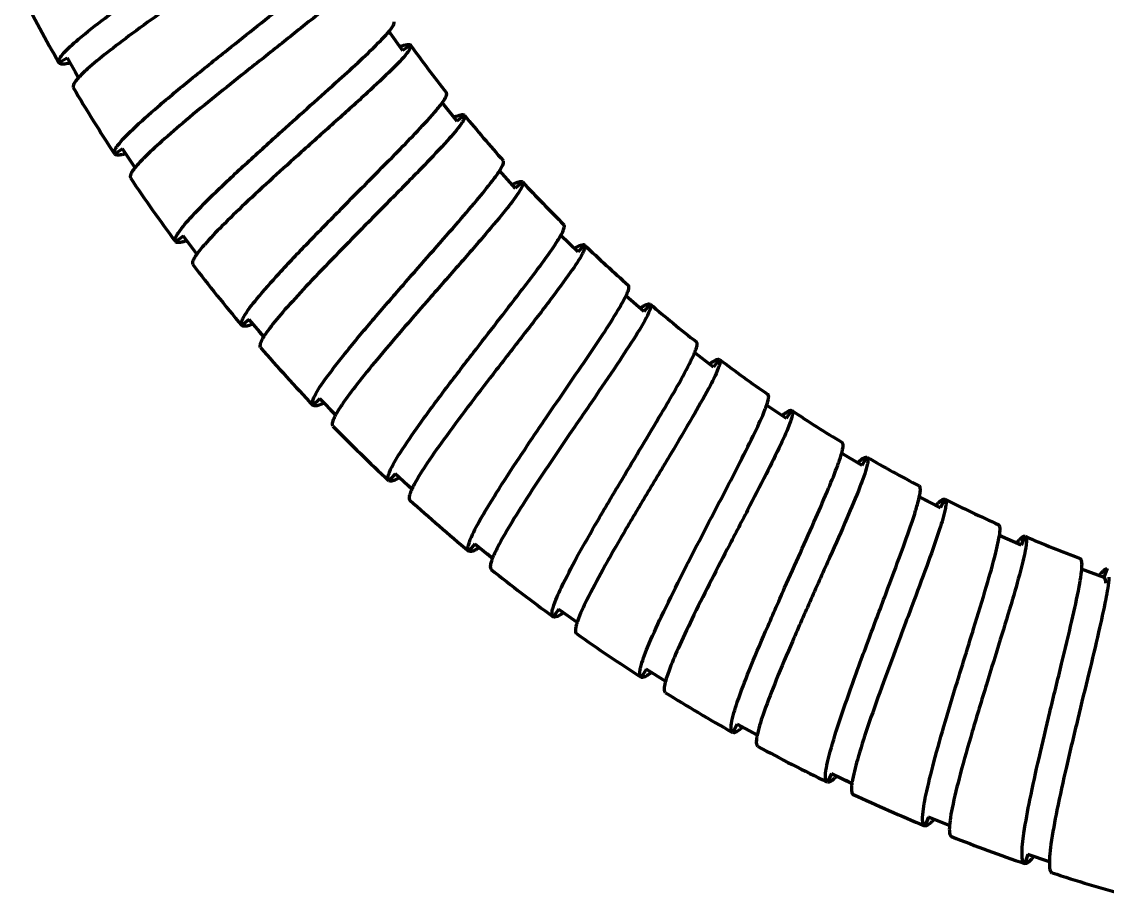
# Model space of a CAD drawing. Extents: x 36184 to 36778, y -1291 to -871.
# Drawn here: x 36266.1 to 36322.9, y -1219.4 to -1173.7 of the extents above; entities that cross this region are included whole.
import ezdxf

# ---------------------------------------------------------------- set-up
doc = ezdxf.new("R2010")
doc.units = 0
doc.header["$LTSCALE"] = 7
doc.header["$MEASUREMENT"] = 0
doc.layers.add('CAXA0', color=7, linetype='CONTINUOUS', lineweight=70)

msp = doc.modelspace()

# ---------------------------------------------------------------- linework, layer by layer
at = {"layer": 'CAXA0', "color": 7, "linetype": 'Continuous', "lineweight": 70}
for p, q in [((36285.4, -1174.378), (36285.288, -1174.22)), ((36286.014, -1175.245), (36285.288, -1174.22)), ((36285.4, -1174.378), (36285.288, -1174.22)), ((36286.421, -1174.948), (36286.01, -1175.239)), ((36268.455, -1175.631), (36268.026, -1175.88)), ((36268.451, -1175.624), (36269.058, -1176.671)), ((36269.058, -1176.671), (36268.869, -1176.345)), ((36288.181, -1178.098), (36288.069, -1177.958)), ((36288.856, -1178.938), (36288.069, -1177.958)), ((36289.243, -1178.618), (36288.851, -1178.932)), ((36271.352, -1180.38), (36270.938, -1180.654)), ((36272.017, -1181.381), (36271.347, -1180.373)), ((36291.913, -1182.452), (36291.069, -1181.521)), ((36291.188, -1181.653), (36291.069, -1181.522)), ((36292.281, -1182.109), (36291.908, -1182.447)), ((36274.528, -1184.945), (36274.132, -1185.244)), ((36275.252, -1185.904), (36274.523, -1184.938)), ((36295.175, -1185.774), (36294.276, -1184.896)), ((36295.521, -1185.409), (36295.17, -1185.769)), ((36297.82, -1188.19), (36297.683, -1188.072)), ((36298.633, -1188.894), (36297.683, -1188.072)), ((36298.957, -1188.509), (36298.627, -1188.889)), ((36277.973, -1189.31), (36277.595, -1189.633)), ((36277.967, -1189.304), (36278.752, -1190.225)), ((36278.752, -1190.225), (36278.509, -1189.939)), ((36301.422, -1191.151), (36301.278, -1191.04)), ((36302.275, -1191.804), (36301.278, -1191.04)), ((36302.575, -1191.401), (36302.269, -1191.8)), ((36281.673, -1193.461), (36281.316, -1193.806)), ((36281.667, -1193.455), (36282.507, -1194.327)), ((36305.461, -1194.071), (36305.046, -1193.791)), ((36306.086, -1194.493), (36305.046, -1193.791)), ((36282.507, -1194.327), (36282.245, -1194.055)), ((36306.361, -1194.073), (36306.079, -1194.49)), ((36310.049, -1196.95), (36308.968, -1196.31)), ((36309.41, -1196.572), (36308.968, -1196.31)), ((36310.299, -1196.513), (36310.043, -1196.946)), ((36285.619, -1197.382), (36285.283, -1197.748)), ((36285.612, -1197.377), (36286.503, -1198.196)), ((36286.503, -1198.195), (36286.233, -1197.948)), ((36314.15, -1199.163), (36313.032, -1198.589)), ((36313.489, -1198.824), (36313.032, -1198.589)), ((36314.373, -1198.712), (36314.143, -1199.16)), ((36318.372, -1201.121), (36317.221, -1200.616)), ((36317.692, -1200.823), (36317.221, -1200.617)), ((36318.567, -1200.658), (36318.365, -1201.119)), ((36289.792, -1201.056), (36289.478, -1201.441)), ((36289.785, -1201.051), (36290.723, -1201.816)), ((36290.723, -1201.816), (36290.431, -1201.578)), ((36322.707, -1202.822), (36321.528, -1202.388)), ((36322.874, -1202.348), (36322.7, -1202.82)), ((36294.176, -1204.473), (36293.886, -1204.876)), ((36294.169, -1204.469), (36295.151, -1205.176)), ((36295.151, -1205.176), (36294.849, -1204.958)), ((36298.757, -1207.623), (36298.491, -1208.042)), ((36299.773, -1208.266), (36298.749, -1207.618)), ((36303.519, -1210.494), (36303.279, -1210.929)), ((36303.511, -1210.49), (36304.57, -1211.075)), ((36304.57, -1211.075), (36304.244, -1210.894)), ((36308.447, -1213.075), (36308.233, -1213.523)), ((36308.439, -1213.071), (36309.532, -1213.591)), ((36309.532, -1213.591), (36309.194, -1213.431)), ((36313.521, -1215.353), (36313.335, -1215.813)), ((36313.513, -1215.35), (36314.636, -1215.802)), ((36318.722, -1217.319), (36318.564, -1217.79)), ((36319.861, -1217.702), (36318.713, -1217.317))]:
    msp.add_line(p, q, dxfattribs=at)
for centre, radius, start, end in [((36348.215, -1130.219), 92.278, 207.11523, 209.65225), ((36287.374, -1179.131), 4.372, 109.562, 110.7185), ((36348.777, -1129.897), 76.928, 215.85217, 218.17858), ((36272.375, -1179.701), 4.508, 135.7206, 137.0403), ((36273.227, -1180.531), 5.698, 134.54, 135.7239), ((36348.696, -1129.941), 92.835, 210.58612, 213.10663), ((36290.443, -1182.732), 4.368, 112.9944, 114.1541), ((36348.707, -1129.954), 76.838, 219.30081, 221.62884), ((36348.926, -1129.789), 93.11, 214.03626, 216.54854), ((36293.73, -1186.149), 4.374, 116.4532, 117.613), ((36348.502, -1130.14), 76.561, 222.75378, 225.08831), ((36273.496, -1181.751), 3.646, 288.6779, 290.3913), ((36348.734, -1129.892), 76.901, 226.219, 228.54486), ((36348.909, -1129.804), 93.087, 217.47688, 219.98952), ((36300.876, -1192.337), 4.364, 123.3629, 124.5213), ((36349.127, -1129.44), 77.5, 229.66183, 231.97298), ((36276.747, -1186.176), 3.655, 292.121, 293.8626), ((36282.205, -1192.383), 4.087, 147.1512, 147.4087), ((36348.665, -1130.012), 92.766, 220.9196, 223.44118), ((36304.716, -1195.104), 4.359, 126.7793, 127.9388), ((36349.264, -1129.264), 77.723, 233.08397, 235.38998), ((36280.262, -1190.409), 3.653, 295.5809, 297.3284), ((36286.088, -1196.275), 4.092, 150.6129, 150.8558), ((36308.73, -1197.653), 4.375, 130.2111, 131.4068), ((36349.172, -1129.402), 77.556, 236.50056, 238.81088), ((36348.4, -1130.261), 92.403, 224.37792, 226.91027), ((36348.894, -1129.875), 77.007, 239.92664, 242.2506), ((36312.856, -1199.924), 4.345, 133.6252, 134.7798), ((36284.027, -1194.423), 3.65, 299.0431, 300.7821), ((36290.585, -1200.115), 4.526, 153.4364, 153.8153), ((36291.585, -1200.621), 5.647, 151.4547, 153.379), ((36348.901, -1129.715), 93.144, 227.84311, 230.35366), ((36317.134, -1201.965), 4.349, 137.08, 138.2302), ((36348.556, -1130.526), 76.274, 243.37873, 245.72123), ((36348.725, -1130.135), 76.7, 246.8515, 249.18254), ((36288.022, -1198.194), 3.656, 302.4876, 304.2354), ((36321.529, -1203.742), 4.358, 140.5809, 141.7313), ((36294.511, -1203.319), 4.09, 157.5149, 157.7605), ((36349.192, -1129.361), 93.602, 231.27896, 233.77636), ((36292.236, -1201.718), 3.66, 305.9075, 307.6438), ((36299.015, -1206.449), 4.083, 160.9169, 161.1862), ((36349.224, -1129.319), 93.655, 234.6991, 237.19514), ((36296.664, -1204.997), 3.647, 309.324, 311.0394), ((36349.033, -1129.622), 93.297, 238.1194, 240.62606), ((36301.266, -1207.992), 3.656, 312.752, 314.4922), ((36308.56, -1211.877), 4.085, 167.7813, 168.0445), ((36348.67, -1130.283), 92.543, 241.55591, 244.08482), ((36306.052, -1210.717), 3.651, 316.2073, 317.9535), ((36348.629, -1130.343), 92.47, 245.02655, 247.55704), ((36310.991, -1213.147), 3.646, 319.6837, 321.3991), ((36348.843, -1129.813), 93.043, 248.48892, 251.00225), ((36316.065, -1215.271), 3.644, 323.1335, 324.848), ((36348.939, -1129.529), 93.342, 251.9297, 254.43451)]:
    msp.add_arc(centre, radius, start, end, dxfattribs=at)
for points, knots in [([(36268.213, -1175.445), (36268.461, -1175.15), (36269.2, -1174.504), (36270.55, -1173.442), (36272.296, -1172.169), (36273.577, -1171.264), (36274.253, -1170.79)], [0, 0, 0, 0, 1.15463, 2.928422, 5.159105, 7.63483, 7.63483, 7.63483, 7.63483]), ([(36276.846, -1175.199), (36277.895, -1174.364), (36279.725, -1172.916), (36281.548, -1171.453), (36282.282, -1170.781)], [0, 0, 0, 0, 4.018822, 7.00501, 7.00501, 7.00501, 7.00501]), ([(36283.612, -1171.534), (36283.358, -1171.821), (36282.629, -1172.47), (36281.316, -1173.563), (36279.639, -1174.898), (36278.42, -1175.863), (36277.78, -1176.372)], [0, 0, 0, 0, 1.15227, 2.916183, 5.128982, 7.58141, 7.58141, 7.58141, 7.58141]), ([(36275.114, -1172.018), (36274.022, -1172.784), (36272.475, -1173.876), (36270.617, -1175.279), (36269.846, -1175.907), (36269.522, -1176.197)], [0, 0, 0, 0, 4.00438, 5.67913, 6.984157, 6.984157, 6.984157, 6.984157]), ([(36285.429, -1174.059), (36285.475, -1173.995), (36285.541, -1173.901), (36285.578, -1173.766), (36285.558, -1173.729)], [0, 0, 0, 0, 0.2371596, 0.3624616, 0.3624616, 0.3624616, 0.3624616]), ([(36285.429, -1174.059), (36285.475, -1173.995), (36285.541, -1173.901), (36285.578, -1173.766), (36285.558, -1173.729)], [0, 0, 0, 0, 0.2371596, 0.3624616, 0.3624616, 0.3624616, 0.3624616]), ([(36284.862, -1174.707), (36284.922, -1174.644), (36285.12, -1174.436), (36285.313, -1174.221), (36285.429, -1174.059)], [0, 0, 0, 0, 0.2624831, 0.8616666, 0.8616666, 0.8616666, 0.8616666]), ([(36284.862, -1174.707), (36284.922, -1174.644), (36285.12, -1174.436), (36285.313, -1174.221), (36285.429, -1174.059)], [0, 0, 0, 0, 0.2624831, 0.8616666, 0.8616666, 0.8616666, 0.8616666]), ([(36279.702, -1179.442), (36280.698, -1178.546), (36282.438, -1176.991), (36284.169, -1175.421), (36284.862, -1174.707)], [0, 0, 0, 0, 4.017916, 7.003465, 7.003465, 7.003465, 7.003465]), ([(36285.91, -1175.011), (36286.021, -1174.972), (36286.172, -1174.92), (36286.383, -1174.906), (36286.421, -1174.948)], [0, 0, 0, 0, 0.3546536, 0.5255273, 0.5255273, 0.5255273, 0.5255273]), ([(36285.91, -1175.012), (36286.021, -1174.972), (36286.172, -1174.92), (36286.383, -1174.906), (36286.421, -1174.949)], [0, 0, 0, 0, 0.3546536, 0.5255273, 0.5255273, 0.5255273, 0.5255273]), ([(36286.425, -1174.953), (36286.455, -1174.995), (36286.391, -1175.18), (36286.3, -1175.293), (36286.234, -1175.378)], [0, 0, 0, 0, 0.1545357, 0.4774783, 0.4774783, 0.4774783, 0.4774783]), ([(36268.021, -1175.873), (36267.993, -1175.824), (36268.046, -1175.642), (36268.145, -1175.525), (36268.213, -1175.445)], [0, 0, 0, 0, 0.1676474, 0.4830542, 0.4830542, 0.4830542, 0.4830542]), ([(36271.099, -1180.208), (36271.328, -1179.9), (36272.028, -1179.21), (36273.31, -1178.069), (36274.977, -1176.693), (36276.201, -1175.712), (36276.846, -1175.199)], [0, 0, 0, 0, 1.154473, 2.928, 5.158315, 7.633635, 7.633635, 7.633635, 7.633635]), ([(36286.234, -1175.378), (36285.997, -1175.68), (36285.309, -1176.372), (36284.065, -1177.541), (36282.471, -1178.974), (36281.313, -1180.011), (36280.705, -1180.557)], [0, 0, 0, 0, 1.152065, 2.915585, 5.127862, 7.579808, 7.579808, 7.579808, 7.579808]), ([(36268.399, -1175.934), (36268.318, -1175.945), (36268.193, -1175.961), (36268.053, -1175.919), (36268.026, -1175.88)], [0, 0, 0, 0, 0.2456739, 0.3869881, 0.3869881, 0.3869881, 0.3869881]), ([(36269.522, -1176.197), (36269.496, -1176.221), (36269.397, -1176.311), (36269.3, -1176.402), (36269.23, -1176.47)], [0, 0, 0, 0, 0.106863, 0.3996606, 0.3996606, 0.3996606, 0.3996606]), ([(36268.912, -1176.82), (36268.862, -1176.885), (36268.787, -1176.985), (36268.754, -1177.127), (36268.774, -1177.17)], [0, 0, 0, 0, 0.2455427, 0.3867688, 0.3867688, 0.3867688, 0.3867688]), ([(36269.076, -1176.629), (36269.06, -1176.646), (36269.004, -1176.708), (36268.949, -1176.772), (36268.912, -1176.82)], [0, 0, 0, 0, 0.0687858, 0.251291, 0.251291, 0.251291, 0.251291]), ([(36277.78, -1176.372), (36276.736, -1177.203), (36275.258, -1178.386), (36273.488, -1179.898), (36272.757, -1180.571), (36272.451, -1180.881)], [0, 0, 0, 0, 4.003778, 5.678286, 6.983157, 6.983157, 6.983157, 6.983157]), ([(36287.673, -1178.47), (36287.73, -1178.404), (36287.914, -1178.184), (36288.094, -1177.958), (36288.2, -1177.789)], [0, 0, 0, 0, 0.2624942, 0.8616816, 0.8616816, 0.8616816, 0.8616816]), ([(36288.2, -1177.789), (36288.242, -1177.722), (36288.302, -1177.625), (36288.331, -1177.488), (36288.309, -1177.452)], [0, 0, 0, 0, 0.2370984, 0.3623332, 0.3623332, 0.3623332, 0.3623332]), ([(36282.806, -1183.507), (36283.747, -1182.553), (36285.39, -1180.896), (36287.024, -1179.225), (36287.673, -1178.47)], [0, 0, 0, 0, 4.018482, 7.004397, 7.004397, 7.004397, 7.004397]), ([(36289.083, -1179.057), (36288.865, -1179.373), (36288.219, -1180.105), (36287.047, -1181.347), (36285.542, -1182.874), (36284.448, -1183.978), (36283.874, -1184.56)], [0, 0, 0, 0, 1.152216, 2.91599, 5.128608, 7.580872, 7.580872, 7.580872, 7.580872]), ([(36288.737, -1178.711), (36288.846, -1178.665), (36288.994, -1178.604), (36289.203, -1178.577), (36289.243, -1178.618)], [0, 0, 0, 0, 0.3547032, 0.5255575, 0.5255575, 0.5255575, 0.5255575]), ([(36289.248, -1178.622), (36289.28, -1178.662), (36289.228, -1178.851), (36289.144, -1178.969), (36289.083, -1179.057)], [0, 0, 0, 0, 0.1545056, 0.477473, 0.477473, 0.477473, 0.477473]), ([(36274.265, -1184.789), (36274.476, -1184.467), (36275.133, -1183.736), (36276.345, -1182.52), (36277.926, -1181.046), (36279.088, -1179.994), (36279.702, -1179.442)], [0, 0, 0, 0, 1.154642, 2.92846, 5.159083, 7.63471, 7.63471, 7.63471, 7.63471]), ([(36270.933, -1180.647), (36270.902, -1180.6), (36270.944, -1180.415), (36271.036, -1180.293), (36271.099, -1180.208)], [0, 0, 0, 0, 0.167628, 0.4830133, 0.4830133, 0.4830133, 0.4830133]), ([(36271.314, -1180.686), (36271.233, -1180.702), (36271.11, -1180.724), (36270.968, -1180.691), (36270.938, -1180.654)], [0, 0, 0, 0, 0.2456796, 0.3869508, 0.3869508, 0.3869508, 0.3869508]), ([(36280.705, -1180.557), (36279.712, -1181.45), (36278.308, -1182.72), (36276.632, -1184.336), (36275.942, -1185.052), (36275.655, -1185.379)], [0, 0, 0, 0, 4.004953, 5.679919, 6.985021, 6.985021, 6.985021, 6.985021]), ([(36272.044, -1181.323), (36272.028, -1181.342), (36271.971, -1181.412), (36271.916, -1181.485), (36271.88, -1181.539)], [0, 0, 0, 0, 0.0746177, 0.2711781, 0.2711781, 0.2711781, 0.2711781]), ([(36272.451, -1180.881), (36272.412, -1180.921), (36272.272, -1181.064), (36272.136, -1181.212), (36272.044, -1181.323)], [0, 0, 0, 0, 0.1681331, 0.6012956, 0.6012956, 0.6012956, 0.6012956]), ([(36290.704, -1182.056), (36290.757, -1181.987), (36290.928, -1181.756), (36291.094, -1181.52), (36291.19, -1181.345)], [0, 0, 0, 0, 0.2625151, 0.861743, 0.861743, 0.861743, 0.861743]), ([(36291.19, -1181.345), (36291.228, -1181.275), (36291.282, -1181.175), (36291.302, -1181.036), (36291.278, -1181.002)], [0, 0, 0, 0, 0.2370919, 0.3623092, 0.3623092, 0.3623092, 0.3623092]), ([(36271.88, -1181.539), (36271.834, -1181.607), (36271.765, -1181.711), (36271.74, -1181.855), (36271.763, -1181.897)], [0, 0, 0, 0, 0.245449, 0.3866208, 0.3866208, 0.3866208, 0.3866208]), ([(36286.149, -1187.377), (36287.03, -1186.368), (36288.289, -1184.946), (36289.809, -1183.173), (36290.44, -1182.403), (36290.704, -1182.056)], [0, 0, 0, 0, 4.018765, 5.698824, 7.005104, 7.005104, 7.005104, 7.005104]), ([(36291.781, -1182.233), (36291.887, -1182.18), (36292.031, -1182.111), (36292.238, -1182.071), (36292.281, -1182.109)], [0, 0, 0, 0, 0.354711, 0.5255274, 0.5255274, 0.5255274, 0.5255274]), ([(36292.285, -1182.113), (36292.32, -1182.151), (36292.279, -1182.342), (36292.203, -1182.465), (36292.147, -1182.558)], [0, 0, 0, 0, 0.1545075, 0.4775109, 0.4775109, 0.4775109, 0.4775109]), ([(36292.147, -1182.558), (36291.948, -1182.886), (36291.348, -1183.655), (36290.253, -1184.966), (36288.842, -1186.58), (36287.816, -1187.748), (36287.278, -1188.364)], [0, 0, 0, 0, 1.152227, 2.916058, 5.128805, 7.581246, 7.581246, 7.581246, 7.581246]), ([(36277.701, -1189.171), (36277.892, -1188.836), (36278.503, -1188.068), (36279.64, -1186.781), (36281.129, -1185.215), (36282.227, -1184.095), (36282.806, -1183.507)], [0, 0, 0, 0, 1.154521, 2.928177, 5.158684, 7.634183, 7.634183, 7.634183, 7.634183]), ([(36283.874, -1184.56), (36282.937, -1185.511), (36281.612, -1186.863), (36280.036, -1188.576), (36279.39, -1189.332), (36279.124, -1189.676)], [0, 0, 0, 0, 4.004081, 5.678741, 6.983729, 6.983729, 6.983729, 6.983729]), ([(36293.932, -1185.47), (36293.981, -1185.396), (36294.141, -1185.152), (36294.295, -1184.902), (36294.383, -1184.719)], [0, 0, 0, 0, 0.2666679, 0.8760062, 0.8760062, 0.8760062, 0.8760062]), ([(36294.383, -1184.719), (36294.417, -1184.646), (36294.467, -1184.54), (36294.48, -1184.397), (36294.453, -1184.365)], [0, 0, 0, 0, 0.2424941, 0.369811, 0.369811, 0.369811, 0.369811]), ([(36274.126, -1185.236), (36274.099, -1185.2), (36274.107, -1185.057), (36274.167, -1184.952), (36274.207, -1184.883)], [0, 0, 0, 0, 0.1362876, 0.3738304, 0.3738304, 0.3738304, 0.3738304]), ([(36274.509, -1185.252), (36274.429, -1185.273), (36274.307, -1185.303), (36274.163, -1185.279), (36274.132, -1185.244)], [0, 0, 0, 0, 0.2457045, 0.3869935, 0.3869935, 0.3869935, 0.3869935]), ([(36275.276, -1185.845), (36275.261, -1185.865), (36275.208, -1185.938), (36275.158, -1186.014), (36275.125, -1186.07)], [0, 0, 0, 0, 0.0746988, 0.2714502, 0.2714502, 0.2714502, 0.2714502]), ([(36275.655, -1185.379), (36275.618, -1185.421), (36275.488, -1185.573), (36275.361, -1185.729), (36275.276, -1185.845)], [0, 0, 0, 0, 0.1679146, 0.6005902, 0.6005902, 0.6005902, 0.6005902]), ([(36289.719, -1191.038), (36290.534, -1189.982), (36291.962, -1188.145), (36293.378, -1186.295), (36293.932, -1185.47)], [0, 0, 0, 0, 4.000338, 6.982725, 6.982725, 6.982725, 6.982725]), ([(36295.414, -1185.866), (36295.236, -1186.206), (36294.683, -1187.01), (36293.669, -1188.384), (36292.359, -1190.08), (36291.406, -1191.308), (36290.906, -1191.955)], [0, 0, 0, 0, 1.152599, 2.916224, 5.128421, 7.580009, 7.580009, 7.580009, 7.580009]), ([(36295.176, -1185.484), (36295.247, -1185.449), (36295.349, -1185.399), (36295.489, -1185.383), (36295.521, -1185.409)], [0, 0, 0, 0, 0.237039, 0.3621728, 0.3621728, 0.3621728, 0.3621728]), ([(36295.526, -1185.413), (36295.555, -1185.441), (36295.552, -1185.579), (36295.504, -1185.678), (36295.472, -1185.748)], [0, 0, 0, 0, 0.1195153, 0.3494113, 0.3494113, 0.3494113, 0.3494113]), ([(36275.125, -1186.07), (36275.083, -1186.14), (36275.02, -1186.249), (36275.004, -1186.394), (36275.029, -1186.434)], [0, 0, 0, 0, 0.2454072, 0.3865661, 0.3865661, 0.3865661, 0.3865661]), ([(36281.394, -1193.338), (36281.564, -1192.993), (36282.128, -1192.189), (36283.185, -1190.836), (36284.578, -1189.183), (36285.606, -1187.999), (36286.149, -1187.377)], [0, 0, 0, 0, 1.154565, 2.928304, 5.158957, 7.634661, 7.634661, 7.634661, 7.634661]), ([(36297.782, -1187.882), (36297.811, -1187.809), (36297.853, -1187.702), (36297.856, -1187.562), (36297.828, -1187.531)], [0, 0, 0, 0, 0.2371946, 0.362514, 0.362514, 0.362514, 0.362514]), ([(36297.385, -1188.647), (36297.429, -1188.571), (36297.571, -1188.322), (36297.707, -1188.067), (36297.782, -1187.882)], [0, 0, 0, 0, 0.2625593, 0.86189, 0.86189, 0.86189, 0.86189]), ([(36287.278, -1188.364), (36286.4, -1189.369), (36285.158, -1190.798), (36283.689, -1192.604), (36283.09, -1193.397), (36282.845, -1193.757)], [0, 0, 0, 0, 4.00426, 5.67897, 6.984006, 6.984006, 6.984006, 6.984006]), ([(36293.504, -1194.477), (36294.258, -1193.37), (36295.576, -1191.444), (36296.883, -1189.506), (36297.385, -1188.647)], [0, 0, 0, 0, 4.01859, 7.004465, 7.004465, 7.004465, 7.004465]), ([(36298.616, -1188.605), (36298.685, -1188.565), (36298.784, -1188.509), (36298.923, -1188.485), (36298.957, -1188.509)], [0, 0, 0, 0, 0.2371224, 0.3623734, 0.3623734, 0.3623734, 0.3623734]), ([(36298.962, -1188.513), (36299.001, -1188.546), (36298.983, -1188.741), (36298.922, -1188.872), (36298.878, -1188.97)], [0, 0, 0, 0, 0.1545472, 0.4775031, 0.4775031, 0.4775031, 0.4775031]), ([(36277.589, -1189.626), (36277.559, -1189.591), (36277.559, -1189.448), (36277.613, -1189.339), (36277.648, -1189.268)], [0, 0, 0, 0, 0.1362916, 0.3738398, 0.3738398, 0.3738398, 0.3738398]), ([(36298.878, -1188.97), (36298.72, -1189.321), (36298.217, -1190.156), (36297.288, -1191.589), (36296.082, -1193.362), (36295.204, -1194.645), (36294.744, -1195.321)], [0, 0, 0, 0, 1.152175, 2.915967, 5.128746, 7.581322, 7.581322, 7.581322, 7.581322]), ([(36277.971, -1189.618), (36277.894, -1189.644), (36277.774, -1189.681), (36277.628, -1189.666), (36277.595, -1189.633)], [0, 0, 0, 0, 0.245722, 0.3869987, 0.3869987, 0.3869987, 0.3869987]), ([(36279.124, -1189.676), (36279.089, -1189.72), (36278.968, -1189.88), (36278.85, -1190.044), (36278.772, -1190.166)], [0, 0, 0, 0, 0.1687769, 0.6033123, 0.6033123, 0.6033123, 0.6033123]), ([(36278.635, -1190.398), (36278.598, -1190.47), (36278.542, -1190.583), (36278.535, -1190.729), (36278.562, -1190.767)], [0, 0, 0, 0, 0.2454958, 0.3866915, 0.3866915, 0.3866915, 0.3866915]), ([(36278.762, -1190.181), (36278.75, -1190.2), (36278.705, -1190.271), (36278.663, -1190.344), (36278.635, -1190.398)], [0, 0, 0, 0, 0.0686762, 0.2509124, 0.2509124, 0.2509124, 0.2509124]), ([(36285.324, -1197.296), (36285.469, -1196.942), (36285.982, -1196.106), (36286.955, -1194.69), (36288.251, -1192.948), (36289.211, -1191.695), (36289.719, -1191.038)], [0, 0, 0, 0, 1.14612, 2.92184, 5.163632, 7.656626, 7.656626, 7.656626, 7.656626]), ([(36301.015, -1191.632), (36301.054, -1191.554), (36301.181, -1191.297), (36301.302, -1191.035), (36301.365, -1190.845)], [0, 0, 0, 0, 0.262567, 0.861926, 0.861926, 0.861926, 0.861926]), ([(36301.365, -1190.845), (36301.39, -1190.77), (36301.425, -1190.661), (36301.42, -1190.521), (36301.39, -1190.492)], [0, 0, 0, 0, 0.2372094, 0.3625623, 0.3625623, 0.3625623, 0.3625623]), ([(36302.241, -1191.517), (36302.307, -1191.473), (36302.403, -1191.411), (36302.54, -1191.379), (36302.575, -1191.401)], [0, 0, 0, 0, 0.2371266, 0.3624043, 0.3624043, 0.3624043, 0.3624043]), ([(36302.58, -1191.404), (36302.622, -1191.435), (36302.616, -1191.631), (36302.563, -1191.765), (36302.524, -1191.866)], [0, 0, 0, 0, 0.1545765, 0.4774892, 0.4774892, 0.4774892, 0.4774892]), ([(36290.906, -1191.955), (36290.024, -1193.097), (36288.789, -1194.703), (36287.373, -1196.702), (36286.828, -1197.549), (36286.625, -1197.923)], [0, 0, 0, 0, 4.331519, 6.074569, 7.349146, 7.349146, 7.349146, 7.349146]), ([(36297.489, -1197.685), (36298.175, -1196.534), (36299.376, -1194.533), (36300.565, -1192.52), (36301.015, -1191.632)], [0, 0, 0, 0, 4.018889, 7.004972, 7.004972, 7.004972, 7.004972]), ([(36302.524, -1191.866), (36302.388, -1192.225), (36301.936, -1193.09), (36301.094, -1194.575), (36299.996, -1196.417), (36299.196, -1197.751), (36298.777, -1198.453)], [0, 0, 0, 0, 1.152227, 2.916172, 5.129178, 7.581999, 7.581999, 7.581999, 7.581999]), ([(36305.144, -1193.484), (36305.15, -1193.455), (36305.162, -1193.376), (36305.165, -1193.271), (36305.124, -1193.236)], [0, 0, 0, 0, 0.0905094, 0.252618, 0.252618, 0.252618, 0.252618]), ([(36281.309, -1193.799), (36281.278, -1193.766), (36281.269, -1193.624), (36281.316, -1193.512), (36281.347, -1193.439)], [0, 0, 0, 0, 0.1363434, 0.3739811, 0.3739811, 0.3739811, 0.3739811]), ([(36281.691, -1193.769), (36281.615, -1193.799), (36281.497, -1193.844), (36281.351, -1193.837), (36281.316, -1193.806)], [0, 0, 0, 0, 0.2456966, 0.3870196, 0.3870196, 0.3870196, 0.3870196]), ([(36282.845, -1193.757), (36282.813, -1193.803), (36282.701, -1193.97), (36282.594, -1194.141), (36282.522, -1194.267)], [0, 0, 0, 0, 0.1689406, 0.6038303, 0.6038303, 0.6038303, 0.6038303]), ([(36304.967, -1194.036), (36304.989, -1193.981), (36305.057, -1193.8), (36305.119, -1193.616), (36305.144, -1193.484)], [0, 0, 0, 0, 0.1766437, 0.5797193, 0.5797193, 0.5797193, 0.5797193]), ([(36282.514, -1194.282), (36282.503, -1194.302), (36282.463, -1194.376), (36282.425, -1194.451), (36282.401, -1194.507)], [0, 0, 0, 0, 0.068828, 0.2514354, 0.2514354, 0.2514354, 0.2514354]), ([(36301.659, -1200.648), (36302.329, -1199.354), (36303.283, -1197.547), (36304.387, -1195.344), (36304.813, -1194.43), (36304.967, -1194.036)], [0, 0, 0, 0, 4.373788, 6.126217, 7.395546, 7.395546, 7.395546, 7.395546]), ([(36306.037, -1194.206), (36306.1, -1194.159), (36306.191, -1194.092), (36306.325, -1194.053), (36306.361, -1194.073)], [0, 0, 0, 0, 0.2344842, 0.3587627, 0.3587627, 0.3587627, 0.3587627]), ([(36306.395, -1194.323), (36306.389, -1194.352), (36306.357, -1194.493), (36306.31, -1194.63), (36306.27, -1194.738)], [0, 0, 0, 0, 0.0880746, 0.4337806, 0.4337806, 0.4337806, 0.4337806]), ([(36306.367, -1194.076), (36306.378, -1194.084), (36306.431, -1194.157), (36306.408, -1194.253), (36306.395, -1194.323)], [0, 0, 0, 0, 0.041908, 0.2568122, 0.2568122, 0.2568122, 0.2568122]), ([(36282.401, -1194.507), (36282.367, -1194.582), (36282.319, -1194.697), (36282.32, -1194.843), (36282.35, -1194.88)], [0, 0, 0, 0, 0.2455807, 0.3868307, 0.3868307, 0.3868307, 0.3868307]), ([(36289.499, -1200.968), (36289.627, -1200.605), (36290.09, -1199.739), (36290.978, -1198.268), (36292.161, -1196.459), (36293.04, -1195.159), (36293.504, -1194.477)], [0, 0, 0, 0, 1.154714, 2.928728, 5.159767, 7.635902, 7.635902, 7.635902, 7.635902]), ([(36306.27, -1194.738), (36306.131, -1195.118), (36305.722, -1196.012), (36304.972, -1197.521), (36304.028, -1199.345), (36303.346, -1200.653), (36302.991, -1201.338)], [0, 0, 0, 0, 1.212447, 2.945692, 5.057997, 7.372359, 7.372359, 7.372359, 7.372359]), ([(36294.744, -1195.321), (36293.993, -1196.425), (36292.932, -1197.993), (36291.69, -1199.963), (36291.19, -1200.823), (36290.99, -1201.209)], [0, 0, 0, 0, 4.005175, 5.680229, 6.985462, 6.985462, 6.985462, 6.985462]), ([(36308.777, -1196.929), (36308.807, -1196.847), (36308.902, -1196.576), (36308.991, -1196.302), (36309.031, -1196.106)], [0, 0, 0, 0, 0.2625193, 0.8618106, 0.8618106, 0.8618106, 0.8618106]), ([(36309.031, -1196.106), (36309.047, -1196.028), (36309.069, -1195.916), (36309.047, -1195.777), (36309.014, -1195.752)], [0, 0, 0, 0, 0.2372446, 0.3625443, 0.3625443, 0.3625443, 0.3625443]), ([(36309.981, -1196.668), (36310.041, -1196.617), (36310.129, -1196.544), (36310.261, -1196.496), (36310.299, -1196.513)], [0, 0, 0, 0, 0.2369621, 0.3621861, 0.3621861, 0.3621861, 0.3621861]), ([(36310.305, -1196.516), (36310.339, -1196.536), (36310.369, -1196.669), (36310.347, -1196.776), (36310.333, -1196.85)], [0, 0, 0, 0, 0.1184574, 0.3453832, 0.3453832, 0.3453832, 0.3453832]), ([(36285.26, -1197.478), (36285.264, -1197.464), (36285.282, -1197.402), (36285.305, -1197.342), (36285.324, -1197.296)], [0, 0, 0, 0, 0.0433042, 0.193097, 0.193097, 0.193097, 0.193097]), ([(36305.997, -1203.359), (36306.542, -1202.135), (36307.324, -1200.403), (36308.253, -1198.261), (36308.628, -1197.338), (36308.777, -1196.929)], [0, 0, 0, 0, 4.019083, 5.699257, 7.005645, 7.005645, 7.005645, 7.005645]), ([(36310.304, -1196.981), (36310.211, -1197.354), (36309.865, -1198.266), (36309.206, -1199.842), (36308.335, -1201.801), (36307.7, -1203.221), (36307.368, -1203.968)], [0, 0, 0, 0, 1.152279, 2.916257, 5.129275, 7.582064, 7.582064, 7.582064, 7.582064]), ([(36285.276, -1197.742), (36285.264, -1197.731), (36285.215, -1197.65), (36285.241, -1197.55), (36285.26, -1197.478)], [0, 0, 0, 0, 0.0489467, 0.2721268, 0.2721268, 0.2721268, 0.2721268]), ([(36285.655, -1197.688), (36285.581, -1197.723), (36285.466, -1197.775), (36285.32, -1197.776), (36285.283, -1197.748)], [0, 0, 0, 0, 0.245698, 0.3869805, 0.3869805, 0.3869805, 0.3869805]), ([(36293.879, -1204.402), (36293.985, -1204.032), (36294.396, -1203.14), (36295.193, -1201.62), (36296.267, -1199.743), (36297.066, -1198.393), (36297.489, -1197.685)], [0, 0, 0, 0, 1.154621, 2.928529, 5.15945, 7.635485, 7.635485, 7.635485, 7.635485]), ([(36286.524, -1198.117), (36286.507, -1198.152), (36286.451, -1198.27), (36286.401, -1198.391), (36286.375, -1198.48)], [0, 0, 0, 0, 0.113961, 0.3918984, 0.3918984, 0.3918984, 0.3918984]), ([(36310.49, -1205.803), (36310.793, -1204.994), (36311.373, -1203.462), (36312.156, -1201.358), (36312.692, -1199.847), (36312.973, -1198.904), (36313.06, -1198.536), (36313.082, -1198.381)], [0, 0, 0, 0, 2.589327, 4.915784, 6.736454, 7.39621, 7.86683, 7.86683, 7.86683, 7.86683]), ([(36313.082, -1198.381), (36313.093, -1198.303), (36313.108, -1198.19), (36313.079, -1198.052), (36313.044, -1198.029)], [0, 0, 0, 0, 0.2372082, 0.3623931, 0.3623931, 0.3623931, 0.3623931]), ([(36286.375, -1198.48), (36286.366, -1198.511), (36286.344, -1198.599), (36286.338, -1198.712), (36286.38, -1198.757)], [0, 0, 0, 0, 0.0971873, 0.2819069, 0.2819069, 0.2819069, 0.2819069]), ([(36298.777, -1198.453), (36298.369, -1199.138), (36297.591, -1200.449), (36296.536, -1202.288), (36295.721, -1203.815), (36295.29, -1204.726), (36295.156, -1205.114)], [0, 0, 0, 0, 2.391356, 4.575391, 6.358601, 7.587973, 7.587973, 7.587973, 7.587973]), ([(36314.065, -1198.886), (36314.122, -1198.831), (36314.205, -1198.753), (36314.334, -1198.697), (36314.373, -1198.712)], [0, 0, 0, 0, 0.2369704, 0.3621097, 0.3621097, 0.3621097, 0.3621097]), ([(36314.379, -1198.714), (36314.414, -1198.732), (36314.452, -1198.863), (36314.436, -1198.971), (36314.427, -1199.046)], [0, 0, 0, 0, 0.1183338, 0.3452184, 0.3452184, 0.3452184, 0.3452184]), ([(36314.405, -1199.179), (36314.335, -1199.556), (36314.045, -1200.488), (36313.481, -1202.1), (36312.73, -1204.108), (36312.182, -1205.563), (36311.895, -1206.328)], [0, 0, 0, 0, 1.152192, 2.915954, 5.128674, 7.581128, 7.581128, 7.581128, 7.581128]), ([(36317.259, -1200.406), (36317.266, -1200.327), (36317.274, -1200.213), (36317.236, -1200.078), (36317.2, -1200.057)], [0, 0, 0, 0, 0.237202, 0.362458, 0.362458, 0.362458, 0.362458]), ([(36298.456, -1207.568), (36298.54, -1207.192), (36298.897, -1206.277), (36299.603, -1204.712), (36300.562, -1202.775), (36301.279, -1201.381), (36301.659, -1200.648)], [0, 0, 0, 0, 1.155325, 2.929154, 5.15934, 7.634295, 7.634295, 7.634295, 7.634295]), ([(36315.122, -1207.97), (36315.375, -1207.145), (36315.86, -1205.58), (36316.515, -1203.433), (36316.958, -1201.892), (36317.182, -1200.935), (36317.246, -1200.562), (36317.259, -1200.406)], [0, 0, 0, 0, 2.589118, 4.915389, 6.735949, 7.39566, 7.86623, 7.86623, 7.86623, 7.86623]), ([(36318.271, -1200.85), (36318.324, -1200.792), (36318.403, -1200.709), (36318.528, -1200.645), (36318.567, -1200.658)], [0, 0, 0, 0, 0.2370215, 0.3622291, 0.3622291, 0.3622291, 0.3622291]), ([(36318.573, -1200.66), (36318.621, -1200.68), (36318.661, -1200.872), (36318.641, -1201.015), (36318.628, -1201.122)], [0, 0, 0, 0, 0.1544427, 0.4774021, 0.4774021, 0.4774021, 0.4774021]), ([(36289.471, -1201.436), (36289.436, -1201.407), (36289.41, -1201.266), (36289.443, -1201.149), (36289.465, -1201.073)], [0, 0, 0, 0, 0.1362781, 0.3738862, 0.3738862, 0.3738862, 0.3738862]), ([(36290.99, -1201.209), (36290.964, -1201.259), (36290.873, -1201.438), (36290.787, -1201.621), (36290.732, -1201.755)], [0, 0, 0, 0, 0.1689601, 0.6038864, 0.6038864, 0.6038864, 0.6038864]), ([(36318.628, -1201.122), (36318.581, -1201.503), (36318.347, -1202.45), (36317.883, -1204.094), (36317.255, -1206.143), (36316.795, -1207.628), (36316.556, -1208.41)], [0, 0, 0, 0, 1.152132, 2.915785, 5.128315, 7.580544, 7.580544, 7.580544, 7.580544]), ([(36289.846, -1201.36), (36289.774, -1201.399), (36289.663, -1201.457), (36289.517, -1201.468), (36289.478, -1201.441)], [0, 0, 0, 0, 0.2457039, 0.3869717, 0.3869717, 0.3869717, 0.3869717]), ([(36290.725, -1201.771), (36290.716, -1201.792), (36290.685, -1201.87), (36290.657, -1201.949), (36290.639, -1202.007)], [0, 0, 0, 0, 0.0687476, 0.2511589, 0.2511589, 0.2511589, 0.2511589]), ([(36302.991, -1201.338), (36302.362, -1202.551), (36301.478, -1204.268), (36300.468, -1206.405), (36300.076, -1207.325), (36299.928, -1207.732)], [0, 0, 0, 0, 4.096397, 5.792508, 7.09259, 7.09259, 7.09259, 7.09259]), ([(36321.553, -1202.175), (36321.555, -1202.096), (36321.556, -1201.982), (36321.51, -1201.849), (36321.473, -1201.831)], [0, 0, 0, 0, 0.2371843, 0.362435, 0.362435, 0.362435, 0.362435]), ([(36290.639, -1202.007), (36290.616, -1202.085), (36290.581, -1202.206), (36290.6, -1202.351), (36290.634, -1202.383)], [0, 0, 0, 0, 0.2455699, 0.386761, 0.386761, 0.386761, 0.386761]), ([(36319.875, -1209.855), (36320.078, -1209.016), (36320.469, -1207.424), (36320.993, -1205.242), (36321.342, -1203.677), (36321.508, -1202.708), (36321.55, -1202.332), (36321.553, -1202.175)], [0, 0, 0, 0, 2.589075, 4.915311, 6.73584, 7.395539, 7.866107, 7.866107, 7.866107, 7.866107]), ([(36322.589, -1202.557), (36322.639, -1202.496), (36322.712, -1202.409), (36322.833, -1202.338), (36322.874, -1202.348)], [0, 0, 0, 0, 0.2368886, 0.3620264, 0.3620264, 0.3620264, 0.3620264]), ([(36322.963, -1202.806), (36322.939, -1203.189), (36322.763, -1204.149), (36322.398, -1205.817), (36321.895, -1207.901), (36321.525, -1209.412), (36321.333, -1210.207)], [0, 0, 0, 0, 1.151719, 2.915545, 5.12871, 7.581823, 7.581823, 7.581823, 7.581823]), ([(36322.801, -1203.109), (36322.799, -1203.042), (36322.796, -1202.942), (36322.741, -1202.835), (36322.707, -1202.822)], [0, 0, 0, 0, 0.2001718, 0.3107841, 0.3107841, 0.3107841, 0.3107841]), ([(36303.215, -1210.459), (36303.276, -1210.079), (36303.577, -1209.144), (36304.188, -1207.539), (36305.03, -1205.548), (36305.662, -1204.113), (36305.997, -1203.359)], [0, 0, 0, 0, 1.154583, 2.928379, 5.159148, 7.635033, 7.635033, 7.635033, 7.635033]), ([(36307.368, -1203.968), (36307.044, -1204.696), (36306.429, -1206.092), (36305.6, -1208.043), (36304.973, -1209.656), (36304.655, -1210.612), (36304.568, -1211.013)], [0, 0, 0, 0, 2.391245, 4.575154, 6.358247, 7.587528, 7.587528, 7.587528, 7.587528]), ([(36293.878, -1204.871), (36293.833, -1204.838), (36293.807, -1204.651), (36293.85, -1204.504), (36293.879, -1204.402)], [0, 0, 0, 0, 0.1676393, 0.4830483, 0.4830483, 0.4830483, 0.4830483]), ([(36294.248, -1204.773), (36294.179, -1204.816), (36294.071, -1204.881), (36293.926, -1204.901), (36293.886, -1204.876)], [0, 0, 0, 0, 0.24579, 0.3870656, 0.3870656, 0.3870656, 0.3870656]), ([(36295.15, -1205.132), (36295.143, -1205.153), (36295.116, -1205.233), (36295.093, -1205.313), (36295.079, -1205.372)], [0, 0, 0, 0, 0.0684682, 0.250196, 0.250196, 0.250196, 0.250196]), ([(36295.079, -1205.372), (36295.06, -1205.451), (36295.032, -1205.574), (36295.06, -1205.717), (36295.096, -1205.748)], [0, 0, 0, 0, 0.2454548, 0.3866355, 0.3866355, 0.3866355, 0.3866355]), ([(36308.141, -1213.058), (36308.179, -1212.675), (36308.424, -1211.724), (36308.936, -1210.085), (36309.657, -1208.047), (36310.201, -1206.576), (36310.49, -1205.803)], [0, 0, 0, 0, 1.154647, 2.928611, 5.159556, 7.635605, 7.635605, 7.635605, 7.635605]), ([(36311.895, -1206.328), (36311.615, -1207.079), (36311.082, -1208.515), (36310.37, -1210.52), (36309.842, -1212.171), (36309.583, -1213.144), (36309.522, -1213.548)], [0, 0, 0, 0, 2.403279, 4.596035, 6.382043, 7.606543, 7.606543, 7.606543, 7.606543]), ([(36298.483, -1208.038), (36298.444, -1208.013), (36298.402, -1207.874), (36298.422, -1207.752), (36298.435, -1207.673)], [0, 0, 0, 0, 0.1380526, 0.3798856, 0.3798856, 0.3798856, 0.3798856]), ([(36298.846, -1207.918), (36298.779, -1207.965), (36298.676, -1208.036), (36298.533, -1208.064), (36298.491, -1208.042)], [0, 0, 0, 0, 0.2453694, 0.386506, 0.386506, 0.386506, 0.386506]), ([(36299.928, -1207.732), (36299.838, -1207.98), (36299.728, -1208.307), (36299.678, -1208.683), (36299.715, -1208.813), (36299.751, -1208.84)], [0, 0, 0, 0, 0.790615, 1.018231, 1.151776, 1.151776, 1.151776, 1.151776]), ([(36313.215, -1215.355), (36313.23, -1214.97), (36313.417, -1214.006), (36313.829, -1212.339), (36314.425, -1210.261), (36314.88, -1208.759), (36315.122, -1207.97)], [0, 0, 0, 0, 1.154672, 2.928623, 5.159506, 7.635433, 7.635433, 7.635433, 7.635433]), ([(36316.556, -1208.41), (36316.303, -1209.233), (36315.828, -1210.798), (36315.215, -1212.952), (36314.825, -1214.505), (36314.65, -1215.474), (36314.611, -1215.852), (36314.612, -1216.01)], [0, 0, 0, 0, 2.583499, 4.904101, 6.721561, 7.38229, 7.857123, 7.857123, 7.857123, 7.857123]), ([(36318.417, -1217.34), (36318.408, -1216.955), (36318.536, -1215.981), (36318.848, -1214.293), (36319.318, -1212.183), (36319.681, -1210.657), (36319.875, -1209.855)], [0, 0, 0, 0, 1.15466, 2.928539, 5.159346, 7.635166, 7.635166, 7.635166, 7.635166]), ([(36321.333, -1210.207), (36321.131, -1211.044), (36320.751, -1212.634), (36320.269, -1214.822), (36319.972, -1216.395), (36319.856, -1217.372), (36319.84, -1217.752), (36319.85, -1217.91)], [0, 0, 0, 0, 2.583372, 4.903883, 6.721284, 7.38202, 7.856877, 7.856877, 7.856877, 7.856877]), ([(36303.27, -1210.924), (36303.222, -1210.897), (36303.173, -1210.714), (36303.198, -1210.563), (36303.215, -1210.459)], [0, 0, 0, 0, 0.1676576, 0.4830578, 0.4830578, 0.4830578, 0.4830578]), ([(36303.626, -1210.783), (36303.562, -1210.834), (36303.463, -1210.911), (36303.322, -1210.948), (36303.279, -1210.929)], [0, 0, 0, 0, 0.2458055, 0.387141, 0.387141, 0.387141, 0.387141]), ([(36304.522, -1211.278), (36304.512, -1211.359), (36304.5, -1211.484), (36304.544, -1211.623), (36304.584, -1211.649)], [0, 0, 0, 0, 0.2455226, 0.3867559, 0.3867559, 0.3867559, 0.3867559]), ([(36304.564, -1211.031), (36304.559, -1211.053), (36304.543, -1211.135), (36304.529, -1211.218), (36304.522, -1211.278)], [0, 0, 0, 0, 0.0685274, 0.2504033, 0.2504033, 0.2504033, 0.2504033]), ([(36308.225, -1213.52), (36308.175, -1213.495), (36308.115, -1213.315), (36308.131, -1213.163), (36308.141, -1213.058)], [0, 0, 0, 0, 0.1677116, 0.4830908, 0.4830908, 0.4830908, 0.4830908]), ([(36308.571, -1213.357), (36308.511, -1213.412), (36308.417, -1213.495), (36308.277, -1213.54), (36308.233, -1213.523)], [0, 0, 0, 0, 0.2457897, 0.3871479, 0.3871479, 0.3871479, 0.3871479]), ([(36309.522, -1213.548), (36309.519, -1213.571), (36309.507, -1213.653), (36309.499, -1213.736), (36309.495, -1213.797)], [0, 0, 0, 0, 0.0685406, 0.2504473, 0.2504473, 0.2504473, 0.2504473]), ([(36309.495, -1213.797), (36309.491, -1213.879), (36309.486, -1214.004), (36309.539, -1214.14), (36309.58, -1214.164)], [0, 0, 0, 0, 0.2454732, 0.3867225, 0.3867225, 0.3867225, 0.3867225]), ([(36313.327, -1215.81), (36313.275, -1215.789), (36313.205, -1215.613), (36313.211, -1215.46), (36313.215, -1215.355)], [0, 0, 0, 0, 0.1676361, 0.4830405, 0.4830405, 0.4830405, 0.4830405]), ([(36313.663, -1215.627), (36313.605, -1215.685), (36313.517, -1215.774), (36313.38, -1215.827), (36313.335, -1215.813)], [0, 0, 0, 0, 0.2457333, 0.3870145, 0.3870145, 0.3870145, 0.3870145]), ([(36314.612, -1216.01), (36314.612, -1216.092), (36314.615, -1216.217), (36314.676, -1216.35), (36314.718, -1216.371)], [0, 0, 0, 0, 0.2454827, 0.3866688, 0.3866688, 0.3866688, 0.3866688]), ([(36318.555, -1217.788), (36318.502, -1217.77), (36318.422, -1217.598), (36318.419, -1217.445), (36318.417, -1217.34)], [0, 0, 0, 0, 0.1675964, 0.4829928, 0.4829928, 0.4829928, 0.4829928]), ([(36318.879, -1217.584), (36318.826, -1217.646), (36318.742, -1217.74), (36318.61, -1217.801), (36318.564, -1217.79)], [0, 0, 0, 0, 0.2456774, 0.3869348, 0.3869348, 0.3869348, 0.3869348]), ([(36319.85, -1217.91), (36319.855, -1217.992), (36319.865, -1218.117), (36319.934, -1218.246), (36319.977, -1218.264)], [0, 0, 0, 0, 0.2455103, 0.3866867, 0.3866867, 0.3866867, 0.3866867])]:
    msp.add_open_spline(points, degree=3, knots=knots, dxfattribs=at)
for points in [[(36268.559, -1175.906), (36268.506, -1175.917), (36268.452, -1175.927), (36268.399, -1175.934)], [(36271.472, -1180.648), (36271.419, -1180.662), (36271.367, -1180.675), (36271.314, -1180.686)], [(36274.207, -1184.883), (36274.225, -1184.851), (36274.245, -1184.82), (36274.265, -1184.789)], [(36274.664, -1185.205), (36274.612, -1185.222), (36274.561, -1185.238), (36274.509, -1185.252)], [(36295.03, -1185.563), (36295.078, -1185.535), (36295.127, -1185.509), (36295.176, -1185.484)], [(36295.472, -1185.748), (36295.454, -1185.788), (36295.435, -1185.827), (36295.414, -1185.866)], [(36298.476, -1188.692), (36298.522, -1188.662), (36298.569, -1188.632), (36298.616, -1188.605)], [(36277.648, -1189.268), (36277.665, -1189.235), (36277.682, -1189.203), (36277.701, -1189.171)], [(36278.123, -1189.562), (36278.073, -1189.583), (36278.023, -1189.602), (36277.971, -1189.618)], [(36302.106, -1191.612), (36302.15, -1191.579), (36302.195, -1191.547), (36302.241, -1191.517)], [(36281.347, -1193.439), (36281.362, -1193.405), (36281.377, -1193.371), (36281.394, -1193.338)], [(36281.839, -1193.704), (36281.79, -1193.727), (36281.741, -1193.749), (36281.691, -1193.769)], [(36305.905, -1194.312), (36305.948, -1194.275), (36305.992, -1194.24), (36306.037, -1194.206)], [(36309.858, -1196.779), (36309.898, -1196.741), (36309.939, -1196.704), (36309.981, -1196.668)], [(36310.333, -1196.85), (36310.324, -1196.894), (36310.315, -1196.938), (36310.304, -1196.981)], [(36285.799, -1197.614), (36285.752, -1197.64), (36285.704, -1197.665), (36285.655, -1197.688)], [(36313.949, -1199.004), (36313.987, -1198.963), (36314.025, -1198.924), (36314.065, -1198.886)], [(36314.427, -1199.046), (36314.421, -1199.09), (36314.413, -1199.135), (36314.405, -1199.179)], [(36289.465, -1201.073), (36289.476, -1201.038), (36289.487, -1201.003), (36289.499, -1200.968)], [(36289.985, -1201.277), (36289.94, -1201.306), (36289.893, -1201.334), (36289.846, -1201.36)], [(36318.162, -1200.975), (36318.197, -1200.932), (36318.233, -1200.891), (36318.271, -1200.85)], [(36322.488, -1202.689), (36322.521, -1202.644), (36322.554, -1202.6), (36322.589, -1202.557)], [(36294.382, -1204.682), (36294.339, -1204.714), (36294.294, -1204.744), (36294.248, -1204.773)], [(36298.435, -1207.673), (36298.441, -1207.638), (36298.448, -1207.603), (36298.456, -1207.568)], [(36298.975, -1207.819), (36298.933, -1207.853), (36298.89, -1207.887), (36298.846, -1207.918)], [(36303.748, -1210.676), (36303.709, -1210.713), (36303.668, -1210.749), (36303.626, -1210.783)], [(36308.687, -1213.243), (36308.65, -1213.282), (36308.611, -1213.32), (36308.571, -1213.357)], [(36313.771, -1215.506), (36313.736, -1215.547), (36313.7, -1215.588), (36313.663, -1215.627)], [(36318.981, -1217.458), (36318.948, -1217.501), (36318.915, -1217.543), (36318.879, -1217.584)]]:
    msp.add_open_spline(points, degree=3, dxfattribs=at)

doc.saveas('drawing.dxf')
